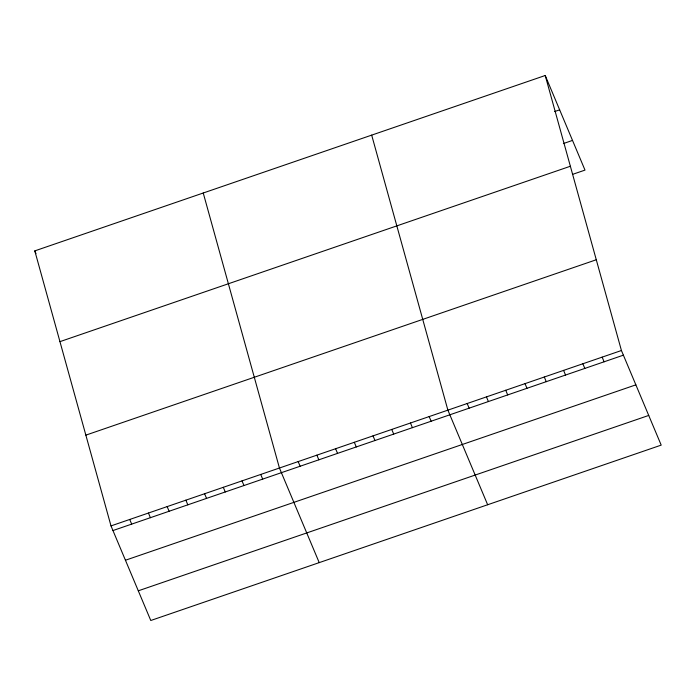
<?xml version="1.0" encoding="UTF-8"?>
<svg xmlns="http://www.w3.org/2000/svg" width="696" height="696" viewBox="0 0 696 696"><rect width="100%" height="100%" fill="white"/><g stroke="black" fill="none" stroke-linecap="round" stroke-linejoin="round"><path stroke-width="1.04" d="M545.22 75.499L621.432 350.514L661.2 445.118L150.78 620.501L111.003 525.898L34.8 250.882L545.22 75.499L584.997 170.102L572.817 174.287M554.582 111.578L559.662 109.838M563.377 143.559L572.512 140.418M59.952 341.64L570.372 166.248M85.86 435.139L596.281 259.756M111.003 525.898L621.432 350.514M112.961 530.552L623.39 355.169M125.445 560.237L635.866 384.853M138.295 590.817L648.724 415.434M602.144 357.135L604.102 361.798M582.865 363.764L584.823 368.419M563.586 370.394L565.543 375.048M544.298 377.014L546.256 381.669M525.019 383.644L526.976 388.298M505.731 390.265L507.688 394.928M486.452 396.894L488.409 401.548M467.173 403.515L469.13 408.178M487.652 504.748L447.885 410.144L371.681 135.128M429.171 416.573L431.129 421.228M410.457 423.003L412.415 427.666M391.744 429.441L393.701 434.095M373.021 435.87L374.979 440.525M354.308 442.299L356.265 446.954M335.594 448.729L337.551 453.383M316.88 455.158L318.838 459.812M298.166 461.587L300.124 466.25M319.22 562.629L279.444 468.025L203.241 193.001M260.73 474.454L262.688 479.109M242.017 480.884L243.974 485.538M223.303 487.313L225.26 491.968M204.589 493.742L206.547 498.397M185.867 500.172L187.824 504.835M167.153 506.61L169.111 511.264M148.439 513.039L150.397 517.693M34.8 250.882L35.974 253.675M129.726 519.468L131.683 524.123"/></g></svg>
